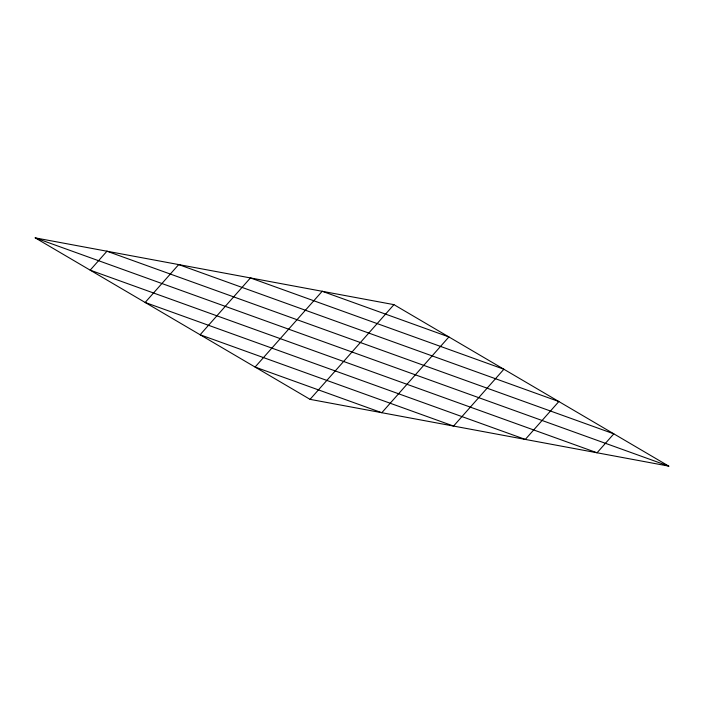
<?xml version="1.0" encoding="UTF-8"?>
<svg xmlns="http://www.w3.org/2000/svg" width="704" height="704" viewBox="0 0 704 704"><rect width="100%" height="100%" fill="white"/><g stroke="black" fill="none" stroke-linecap="round" stroke-linejoin="round"><path stroke-width="1.06" d="M310.059 399.353L393.941 304.647L668.8 466.136L310.059 399.353L35.2 237.864L393.941 304.647M35.2 237.864L668.8 466.136M106.946 251.222L90.174 270.16L597.054 452.778L613.826 433.84L106.946 251.222M178.693 264.581L145.147 302.456L525.307 439.419L558.853 401.544L178.693 264.581M250.439 277.93L200.121 334.761L453.561 426.07L503.879 369.239L250.439 277.93M322.194 291.289L255.086 367.057L381.806 412.711L448.914 336.943L322.194 291.289"/></g></svg>
